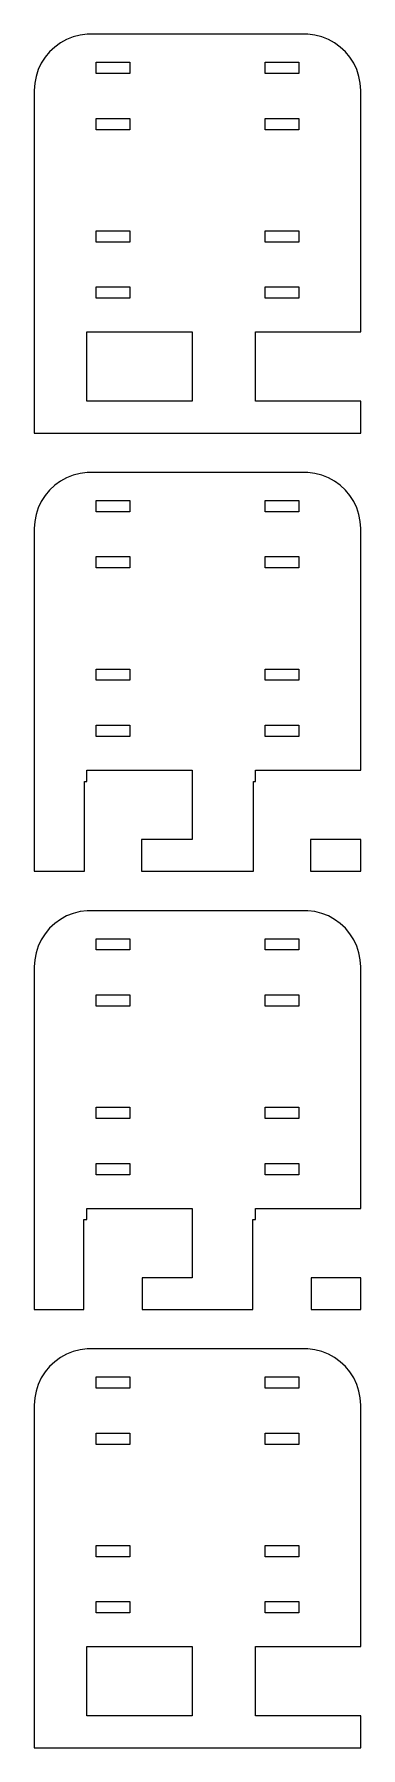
# Model space of a CAD drawing. Header units: metres. Extents: x -14 to 14, y 0 to 152.
import ezdxf

# ---------------------------------------------------------------- set-up
doc = ezdxf.new("R2010")
doc.units = ezdxf.units.M

msp = doc.modelspace()

# ---------------------------------------------------------------- linework, layer by layer
for p, q in [((-9.81395, 152.49), (-10.4369, 152.411)), ((9.81395, 152.49), (-9.81395, 152.49)), ((10.4369, 152.411), (9.81395, 152.49)), ((-12.6871, 151.353), (-13.1448, 150.923)), ((-12.1791, 151.722), (-12.6871, 151.353)), ((-11.6289, 152.024), (-12.1791, 151.722)), ((-11.0451, 152.255), (-11.6289, 152.024)), ((-10.4369, 152.411), (-11.0451, 152.255)), ((11.0451, 152.255), (10.4369, 152.411)), ((11.6289, 152.024), (11.0451, 152.255)), ((12.1791, 151.722), (11.6289, 152.024)), ((12.6871, 151.353), (12.1791, 151.722)), ((13.1448, 150.923), (12.6871, 151.353)), ((-13.8815, 149.909), (-14.1489, 149.341)), ((-13.5451, 150.439), (-13.8815, 149.909)), ((-13.1448, 150.923), (-13.5451, 150.439)), ((-9, 149), (-9, 150)), ((-9, 150), (-6, 150)), ((-6, 150), (-6, 149)), ((6, 149), (6, 150)), ((6, 150), (9, 150)), ((9, 150), (9, 149)), ((13.5451, 150.439), (13.1448, 150.923)), ((13.8815, 149.909), (13.5451, 150.439)), ((14.1489, 149.341), (13.8815, 149.909)), ((-14.4606, 148.127), (-14.5, 147.5)), ((-14.3429, 148.743), (-14.4606, 148.127)), ((-14.1489, 149.341), (-14.3429, 148.743)), ((-6, 149), (-9, 149)), ((9, 149), (6, 149)), ((14.3429, 148.743), (14.1489, 149.341)), ((14.4606, 148.127), (14.3429, 148.743)), ((14.5, 147.5), (14.4606, 148.127)), ((-14.5, 147.5), (-14.5, 117)), ((14.5, 126), (14.5, 147.5)), ((-9, 144), (-9, 145)), ((-9, 145), (-6, 145)), ((-6, 145), (-6, 144)), ((6, 144), (6, 145)), ((6, 145), (9, 145)), ((9, 145), (9, 144)), ((-6, 144), (-9, 144)), ((9, 144), (6, 144)), ((-9, 134), (-9, 135)), ((-9, 135), (-6, 135)), ((-6, 135), (-6, 134)), ((6, 134), (6, 135)), ((6, 135), (9, 135)), ((9, 135), (9, 134)), ((-6, 134), (-9, 134)), ((9, 134), (6, 134)), ((-9, 129), (-9, 130)), ((-9, 130), (-6, 130)), ((-6, 130), (-6, 129)), ((6, 129), (6, 130)), ((6, 130), (9, 130)), ((9, 130), (9, 129)), ((-6, 129), (-9, 129)), ((9, 129), (6, 129)), ((-9.83968, 119.83), (-9.83968, 126)), ((-9.83968, 126), (-0.48093, 126)), ((-0.48093, 126), (-0.48093, 119.83)), ((5.16031, 119.83), (5.16031, 126)), ((5.16031, 126), (14.5, 126)), ((-0.48093, 119.83), (-9.83968, 119.83)), ((14.5, 119.83), (5.16031, 119.83)), ((14.5, 117), (14.5, 119.83)), ((-14.5, 117), (14.5, 117)), ((-11.6289, 113.024), (-12.1791, 112.722)), ((-11.0451, 113.255), (-11.6289, 113.024)), ((-10.4369, 113.411), (-11.0451, 113.255)), ((-9.81395, 113.49), (-10.4369, 113.411)), ((9.81395, 113.49), (-9.81395, 113.49)), ((10.4369, 113.411), (9.81395, 113.49)), ((11.0451, 113.255), (10.4369, 113.411)), ((11.6289, 113.024), (11.0451, 113.255)), ((12.1791, 112.722), (11.6289, 113.024)), ((-13.5451, 111.439), (-13.8815, 110.909)), ((-13.1448, 111.923), (-13.5451, 111.439)), ((-12.6871, 112.353), (-13.1448, 111.923)), ((-12.1791, 112.722), (-12.6871, 112.353)), ((12.6871, 112.353), (12.1791, 112.722)), ((13.1448, 111.923), (12.6871, 112.353)), ((13.5451, 111.439), (13.1448, 111.923)), ((13.8815, 110.909), (13.5451, 111.439)), ((-14.1489, 110.341), (-14.3429, 109.743)), ((-13.8815, 110.909), (-14.1489, 110.341)), ((-9, 110), (-9, 111)), ((-9, 111), (-6, 111)), ((-6, 110), (-9, 110)), ((-6, 111), (-6, 110)), ((6, 110), (6, 111)), ((6, 111), (9, 111)), ((9, 110), (6, 110)), ((9, 111), (9, 110)), ((14.1489, 110.341), (13.8815, 110.909)), ((14.3429, 109.743), (14.1489, 110.341)), ((-14.4606, 109.127), (-14.5, 108.5)), ((-14.5, 108.5), (-14.5, 78)), ((-14.3429, 109.743), (-14.4606, 109.127)), ((14.4606, 109.127), (14.3429, 109.743)), ((14.5, 108.5), (14.4606, 109.127)), ((14.5, 87), (14.5, 108.5)), ((-9, 105), (-9, 106)), ((-9, 106), (-6, 106)), ((-6, 106), (-6, 105)), ((6, 105), (6, 106)), ((6, 106), (9, 106)), ((9, 106), (9, 105)), ((-6, 105), (-9, 105)), ((9, 105), (6, 105)), ((-9, 95), (-9, 96)), ((-9, 96), (-6, 96)), ((-6, 95), (-9, 95)), ((-6, 96), (-6, 95)), ((6, 95), (6, 96)), ((6, 96), (9, 96)), ((9, 95), (6, 95)), ((9, 96), (9, 95)), ((-9, 90), (-9, 91)), ((-9, 91), (-6, 91)), ((-6, 90), (-9, 90)), ((-6, 91), (-6, 90)), ((6, 90), (6, 91)), ((6, 91), (9, 91)), ((9, 90), (6, 90)), ((9, 91), (9, 90)), ((-9.83968, 86), (-9.83968, 87)), ((-9.83968, 87), (-0.48093, 87)), ((-0.48093, 87), (-0.48093, 80.83)), ((5.16031, 86), (5.16031, 87)), ((5.16031, 87), (14.5, 87)), ((-10.0307, 86), (-9.83968, 86)), ((-10.0307, 78), (-10.0307, 86)), ((4.96927, 78), (4.96927, 86)), ((4.96927, 86), (5.16031, 86)), ((-0.48093, 80.83), (-4.96927, 80.83)), ((-4.96927, 80.83), (-4.96927, 78)), ((14.5, 80.83), (10.0307, 80.83)), ((10.0307, 80.83), (10.0307, 78)), ((14.5, 78), (14.5, 80.83)), ((-14.5, 78), (-10.0307, 78)), ((-4.96927, 78), (4.96927, 78)), ((10.0307, 78), (14.5, 78)), ((-12.6871, 73.3526), (-13.1448, 72.9227)), ((-12.1791, 73.7216), (-12.6871, 73.3526)), ((-11.6289, 74.0241), (-12.1791, 73.7216)), ((-11.0451, 74.2553), (-11.6289, 74.0241)), ((-10.4369, 74.4114), (-11.0451, 74.2553)), ((-9.81395, 74.4901), (-10.4369, 74.4114)), ((9.81395, 74.4901), (-9.81395, 74.4901)), ((10.4369, 74.4114), (9.81395, 74.4901)), ((11.0451, 74.2553), (10.4369, 74.4114)), ((11.6289, 74.0241), (11.0451, 74.2553)), ((12.1791, 73.7216), (11.6289, 74.0241)), ((12.6871, 73.3526), (12.1791, 73.7216)), ((13.1448, 72.9227), (12.6871, 73.3526)), ((-13.8815, 71.9088), (-14.1489, 71.3406)), ((-13.5451, 72.4389), (-13.8815, 71.9088)), ((-13.1448, 72.9227), (-13.5451, 72.4389)), ((-9, 71), (-9, 72)), ((-9, 72), (-6, 72)), ((-6, 72), (-6, 71)), ((6, 71), (6, 72)), ((6, 72), (9, 72)), ((9, 72), (9, 71)), ((13.5451, 72.4389), (13.1448, 72.9227)), ((13.8815, 71.9088), (13.5451, 72.4389)), ((14.1489, 71.3406), (13.8815, 71.9088)), ((-14.3429, 70.7434), (-14.4606, 70.1267)), ((-14.1489, 71.3406), (-14.3429, 70.7434)), ((-6, 71), (-9, 71)), ((9, 71), (6, 71)), ((14.3429, 70.7434), (14.1489, 71.3406)), ((14.4606, 70.1267), (14.3429, 70.7434)), ((-14.4606, 70.1267), (-14.5, 69.5)), ((-14.5, 69.5), (-14.5, 39)), ((14.5, 69.5), (14.4606, 70.1267)), ((14.5, 48), (14.5, 69.5)), ((-9, 66), (-9, 67)), ((-9, 67), (-6, 67)), ((-6, 66), (-9, 66)), ((-6, 67), (-6, 66)), ((6, 66), (6, 67)), ((6, 67), (9, 67)), ((9, 66), (6, 66)), ((9, 67), (9, 66)), ((-9, 56), (-9, 57)), ((-9, 57), (-6, 57)), ((-6, 57), (-6, 56)), ((6, 56), (6, 57)), ((6, 57), (9, 57)), ((9, 57), (9, 56)), ((-6, 56), (-9, 56)), ((9, 56), (6, 56)), ((-9, 51), (-9, 52)), ((-9, 52), (-6, 52)), ((-6, 52), (-6, 51)), ((6, 51), (6, 52)), ((6, 52), (9, 52)), ((9, 52), (9, 51)), ((-6, 51), (-9, 51)), ((9, 51), (6, 51)), ((-9.83968, 47), (-9.83968, 48)), ((-9.83968, 48), (-0.48093, 48)), ((-0.48093, 48), (-0.48093, 41.83)), ((5.16031, 47), (5.16031, 48)), ((5.16031, 48), (14.5, 48)), ((-10.0942, 47), (-9.83968, 47)), ((-10.0942, 39), (-10.0942, 47)), ((4.90581, 39), (4.90581, 47)), ((4.90581, 47), (5.16031, 47)), ((-0.48093, 41.83), (-4.90581, 41.83)), ((-4.90581, 41.83), (-4.90581, 39)), ((14.5, 41.83), (10.0942, 41.83)), ((10.0942, 41.83), (10.0942, 39)), ((14.5, 39), (14.5, 41.83)), ((-14.5, 39), (-10.0942, 39)), ((-4.90581, 39), (4.90581, 39)), ((10.0942, 39), (14.5, 39)), ((-11.0451, 35.2553), (-11.6289, 35.0241)), ((-10.4369, 35.4114), (-11.0451, 35.2553)), ((-9.81395, 35.4901), (-10.4369, 35.4114)), ((9.81395, 35.4901), (-9.81395, 35.4901)), ((10.4369, 35.4114), (9.81395, 35.4901)), ((11.0451, 35.2553), (10.4369, 35.4114)), ((11.6289, 35.0241), (11.0451, 35.2553)), ((-13.1448, 33.9227), (-13.5451, 33.4389)), ((-12.6871, 34.3526), (-13.1448, 33.9227)), ((-12.1791, 34.7216), (-12.6871, 34.3526)), ((-11.6289, 35.0241), (-12.1791, 34.7216)), ((12.1791, 34.7216), (11.6289, 35.0241)), ((12.6871, 34.3526), (12.1791, 34.7216)), ((13.1448, 33.9227), (12.6871, 34.3526)), ((13.5451, 33.4389), (13.1448, 33.9227)), ((-14.1489, 32.3406), (-14.3429, 31.7434)), ((-13.8815, 32.9088), (-14.1489, 32.3406)), ((-13.5451, 33.4389), (-13.8815, 32.9088)), ((-9, 32), (-9, 33)), ((-9, 33), (-6, 33)), ((-6, 33), (-6, 32)), ((6, 32), (6, 33)), ((6, 33), (9, 33)), ((9, 33), (9, 32)), ((13.8815, 32.9088), (13.5451, 33.4389)), ((14.1489, 32.3406), (13.8815, 32.9088)), ((14.3429, 31.7434), (14.1489, 32.3406)), ((-14.4606, 31.1267), (-14.5, 30.5)), ((-14.5, 30.5), (-14.5, 0)), ((-14.3429, 31.7434), (-14.4606, 31.1267)), ((-6, 32), (-9, 32)), ((9, 32), (6, 32)), ((14.4606, 31.1267), (14.3429, 31.7434)), ((14.5, 30.5), (14.4606, 31.1267)), ((14.5, 9), (14.5, 30.5)), ((-9, 27), (-9, 28)), ((-9, 28), (-6, 28)), ((-6, 28), (-6, 27)), ((6, 27), (6, 28)), ((6, 28), (9, 28)), ((9, 28), (9, 27)), ((-6, 27), (-9, 27)), ((9, 27), (6, 27)), ((-9, 17), (-9, 18)), ((-9, 18), (-6, 18)), ((-6, 17), (-9, 17)), ((-6, 18), (-6, 17)), ((6, 17), (6, 18)), ((6, 18), (9, 18)), ((9, 17), (6, 17)), ((9, 18), (9, 17)), ((-9, 12), (-9, 13)), ((-9, 13), (-6, 13)), ((-6, 13), (-6, 12)), ((6, 12), (6, 13)), ((6, 13), (9, 13)), ((9, 13), (9, 12)), ((-6, 12), (-9, 12)), ((9, 12), (6, 12)), ((-9.83968, 2.82999), (-9.83968, 9)), ((-9.83968, 9), (-0.48093, 9)), ((-0.48093, 9), (-0.48093, 2.82999)), ((5.16031, 2.82999), (5.16031, 9)), ((5.16031, 9), (14.5, 9)), ((-0.48093, 2.82999), (-9.83968, 2.82999)), ((14.5, 2.82999), (5.16031, 2.82999)), ((14.5, 0), (14.5, 2.82999)), ((-14.5, 0), (14.5, 0))]:
    msp.add_line(p, q)

doc.saveas('drawing.dxf')
